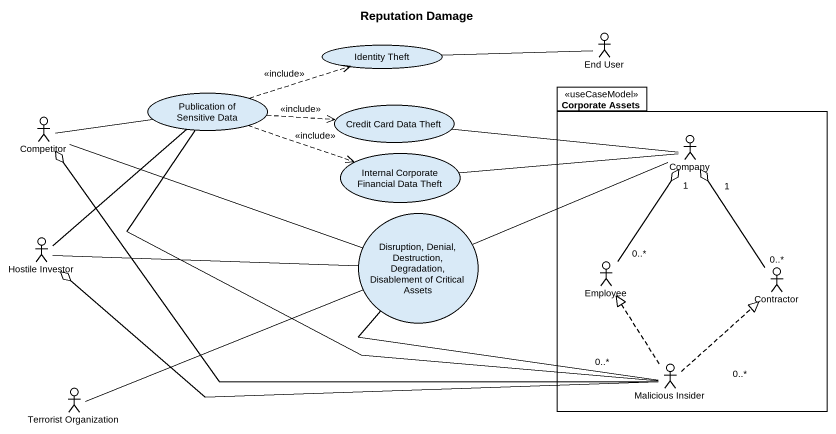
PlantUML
@startuml
title Reputation Damage
actor "End User" as End_User
usecase "Identity Theft" as Identity_Theft
actor Competitor
usecase "Publication of Sensitive Data" as Publication_of_Sensitive
usecase "Credit Card Data Theft" as Credit_Card_Data_Theft
package "Corporate Assets" as Corporate_Assets <<useCaseModel>> {
  actor Company
  actor Employee
  actor Contractor
  actor "Malicious Insider" as Malicious_Insider
}
usecase "Internal Corporate Financial Data Theft" as Internal_Corporate
usecase "Disruption, Denial, Destruction, Degradation, Disablement of Critical Assets" as Disruption_Denial
actor "Hostile Investor" as Hostile_Investor
actor "Terrorist Organization" as Terrorist_Organization
Identity_Theft -right- End_User
Competitor -right- Publication_of_Sensitive
Competitor -right- Disruption_Denial
Competitor o-right- "0..*" Malicious_Insider
Publication_of_Sensitive .right.> Identity_Theft : <<include>>
Publication_of_Sensitive .right.> Credit_Card_Data_Theft : <<include>>
Publication_of_Sensitive .right.> Internal_Corporate : <<include>>
Credit_Card_Data_Theft -right- Company
Internal_Corporate -right- Company
Company "1" o-- "0..*" Employee
Company "1" o-- "0..*" Contractor
Disruption_Denial -right- Company
Hostile_Investor -up- Publication_of_Sensitive
Hostile_Investor -right- Disruption_Denial
Hostile_Investor o-right- "0..*" Malicious_Insider
Terrorist_Organization -right- Disruption_Denial
Malicious_Insider -left- Publication_of_Sensitive
Malicious_Insider -left- Disruption_Denial
Malicious_Insider .up.|> Employee
Malicious_Insider .up.|> Contractor
@enduml
